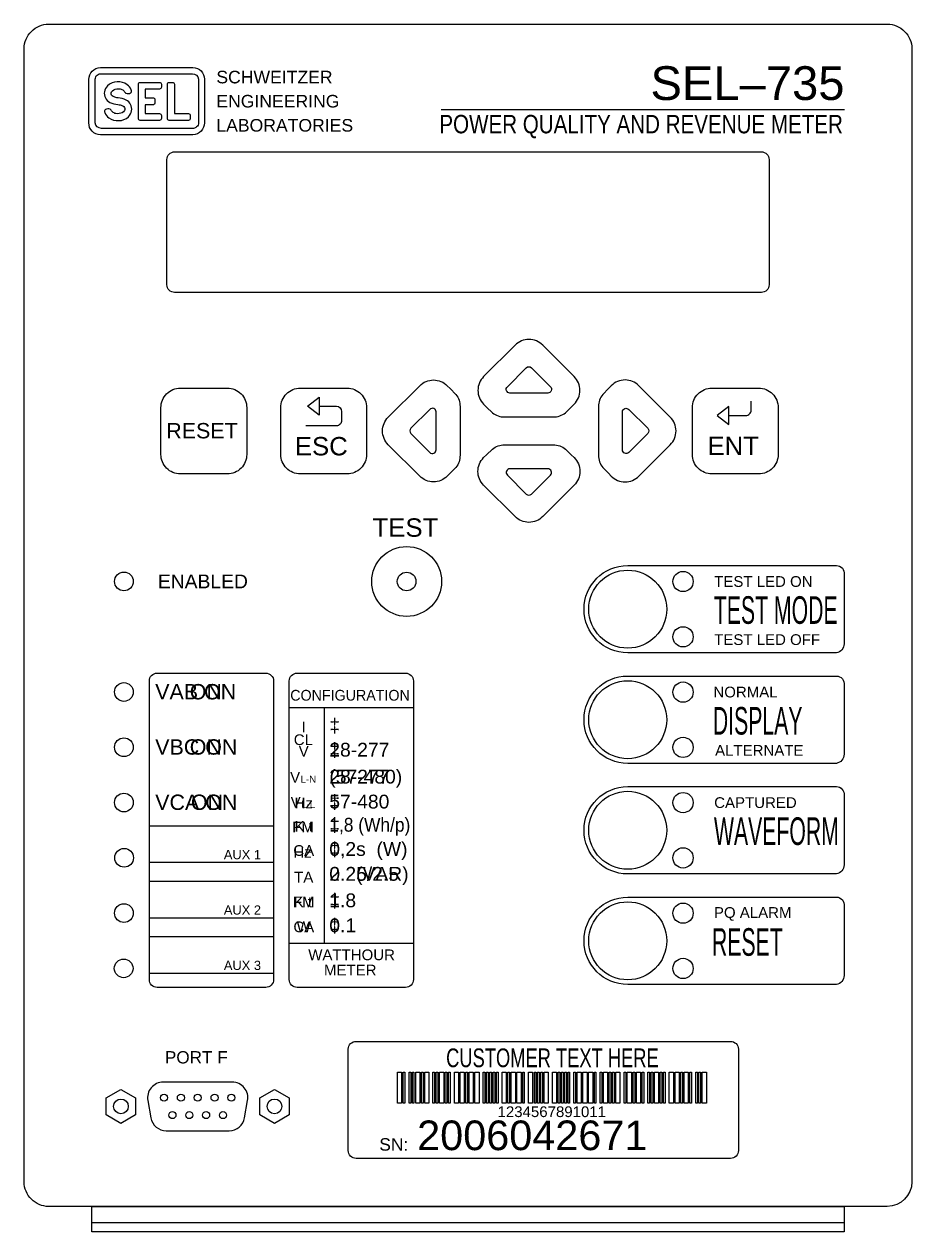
# Model space of a CAD drawing. Extents: x 1 to 23.5, y 0.5 to 17.
# Drawn here: x 0.99 to 6.68, y 1.47 to 9.21 of the extents above; entities that cross this region are included whole.
import ezdxf
from ezdxf.enums import TextEntityAlignment as Align

# ---------------------------------------------------------------- set-up
doc = ezdxf.new("R2010")
doc.units = 0
doc.header["$MEASUREMENT"] = 0
for name, color, linetype in [('1_1__9__FORM_9', 7, 'CONTINUOUS'), ('1_2__5__FORM_5', 7, 'CONTINUOUS'), ('1_3__6__FORM_36', 7, 'CONTINUOUS'), ('5_1__0__ANSI', 7, 'CONTINUOUS'), ('5_2__1__IEC', 7, 'CONTINUOUS'), ('5_3__2__AUS_NMI', 7, 'CONTINUOUS'), ('6_0______DWG_', 7, 'CONTINUOUS')]:
    doc.layers.add(name, color=color, linetype=linetype)
doc.styles.add('ARIAL', font='arial.ttf')

msp = doc.modelspace()

# ---------------------------------------------------------------- linework, layer by layer
at = {"layer": '5_1__0__ANSI'}
for points in [[(2.6891, 4.8294), (3.4854, 4.8294)], [(2.9126, 4.8294), (2.9126, 3.3186)], [(2.6891, 3.3186), (3.4854, 3.3186)]]:
    msp.add_lwpolyline(points, dxfattribs=at)
at = {"layer": '5_2__1__IEC'}
for points in [[(2.6891, 4.8294), (3.4854, 4.8294)], [(2.9126, 4.8294), (2.9126, 3.3186)], [(2.6891, 3.3186), (3.4854, 3.3186)]]:
    msp.add_lwpolyline(points, dxfattribs=at)
at = {"layer": '5_3__2__AUS_NMI'}
for points in [[(2.688, 4.8294), (3.4844, 4.8294)], [(2.9126, 4.8294), (2.9126, 3.3233)], [(2.6891, 3.3186), (3.4854, 3.3186)]]:
    msp.add_lwpolyline(points, dxfattribs=at)
at = {"layer": '6_0______DWG_'}
for points in [[(1.148, 1.6313, -0.414214), (0.9905, 1.7888), (0.9905, 9.0526, -0.414214), (1.148, 9.21), (6.522, 9.21, -0.414214), (6.6795, 9.0526), (6.6795, 1.7888, -0.414213), (6.522, 1.6313)], [(1.4794, 8.9322), (2.0717, 8.9322, -0.41811), (2.1462, 8.8566), (2.1462, 8.5781, -0.404471), (2.0717, 8.5011), (1.4794, 8.5011, -0.41811), (1.4049, 8.5766), (1.4049, 8.8551, -0.404471)], [(1.4853, 8.8926), (2.0685, 8.8926, -0.378768), (2.1077, 8.858), (2.1077, 8.5777, -0.441125), (2.0685, 8.542), (1.4853, 8.542, -0.378768), (1.4462, 8.5766), (1.4462, 8.8569, -0.441125)], [(1.5875, 8.8404, 0.192116), (1.5245, 8.8152, 0.12608), (1.5047, 8.7772, 0.336344), (1.5402, 8.7084, 0.087668), (1.5912, 8.6943, -0.022201), (1.6063, 8.6919, -0.039737), (1.6172, 8.6885, -0.23043), (1.6356, 8.6704, -0.182747), (1.6339, 8.6558, -0.221111), (1.5997, 8.637, -0.058363), (1.5787, 8.6366, -0.13415), (1.5564, 8.6477, 0.006668), (1.5441, 8.6625, 0.085557), (1.5416, 8.6646, 0.231613), (1.5116, 8.6623, 0.170757), (1.5059, 8.6547, 0.118457), (1.5074, 8.6427, 0.153081), (1.5329, 8.6102, 0.186266), (1.5962, 8.5915, 0.192116), (1.6592, 8.6167, 0.12608), (1.679, 8.6547, 0.336344), (1.6436, 8.7235, 0.087668), (1.5925, 8.7376, -0.022201), (1.5775, 8.74, -0.039737), (1.5666, 8.7434, -0.23043), (1.5482, 8.7616, -0.182747), (1.5498, 8.7761, -0.221111), (1.584, 8.7949, -0.058363), (1.6051, 8.7953, -0.13415), (1.6274, 8.7842, 0.006668), (1.6397, 8.7694, 0.085557), (1.6421, 8.7674, 0.231613), (1.6721, 8.7696, 0.170757), (1.6778, 8.7772, 0.118457), (1.6764, 8.7892, 0.153081), (1.6508, 8.8217, 0.186266)], [(1.7348, 8.8369), (1.8585, 8.8369, -0.424366), (1.8697, 8.8253), (1.8697, 8.8051, -0.404134), (1.8585, 8.7935), (1.7654, 8.7935), (1.7654, 8.7368), (1.8199, 8.7368, -0.477137), (1.8279, 8.7268), (1.8279, 8.7035, -0.353971), (1.8199, 8.6936), (1.7654, 8.6936), (1.7654, 8.6368), (1.8585, 8.6368, -0.424366), (1.8697, 8.6252), (1.8697, 8.6051, -0.404134), (1.8585, 8.5935), (1.7348, 8.5935, -0.432614), (1.723, 8.6059), (1.723, 8.8244, -0.396049)], [(1.9201, 8.8369), (1.9414, 8.8369, -0.432614), (1.9531, 8.8244), (1.9531, 8.6368), (2.0439, 8.6368, -0.424366), (2.0551, 8.6252), (2.0551, 8.6051, -0.404134), (2.0439, 8.5935), (1.9201, 8.5935, -0.432614), (1.9084, 8.6059), (1.9084, 8.8244, -0.396049)], [(1.955, 8.3921), (5.715, 8.3921, -0.414214), (5.7649, 8.3421), (5.7649, 7.54, -0.414214), (5.715, 7.49), (1.955, 7.49, -0.414214), (1.9051, 7.54), (1.9051, 8.3421, -0.414214)], [(4.3811, 6.6923, 0.176539), (4.4593, 6.7192), (4.4962, 6.755), (4.5152, 6.774, 0.414214), (4.5152, 6.9508), (4.3137, 7.1523, 0.414214), (4.1369, 7.1523), (3.9354, 6.9508, 0.414214), (3.9354, 6.774), (3.9544, 6.755), (3.9913, 6.7192, 0.176539), (4.0695, 6.6923)], [(4.2421, 7.0076), (4.3635, 6.8862, -0.66386), (4.3467, 6.8456), (4.1039, 6.8456, -0.66386), (4.0871, 6.8862), (4.2085, 7.0076, -0.408376)], [(3.784, 6.4468, -0.176539), (3.757, 6.3686), (3.7213, 6.3317), (3.7023, 6.3127, -0.414214), (3.5255, 6.3127), (3.324, 6.5142, -0.414214), (3.324, 6.691), (3.5255, 6.8926, -0.414214), (3.7023, 6.8926), (3.7213, 6.8735), (3.757, 6.8367, -0.176539), (3.784, 6.7584)], [(4.6717, 6.4468, 0.176539), (4.6986, 6.3686), (4.7344, 6.3317), (4.7534, 6.3127, 0.414214), (4.9302, 6.3127), (5.1317, 6.5142, 0.414214), (5.1317, 6.691), (4.9302, 6.8925, 0.414214), (4.7534, 6.8925), (4.7344, 6.8735), (4.6986, 6.8366, 0.176539), (4.6717, 6.7584)], [(1.9921, 6.8768), (2.2921, 6.8768, -0.414214), (2.4171, 6.7518), (2.4171, 6.4518, -0.414214), (2.2921, 6.3268), (1.9921, 6.3268, -0.414214), (1.8671, 6.4518), (1.8671, 6.7518, -0.414214)], [(2.76, 6.8768), (3.06, 6.8768, -0.414214), (3.185, 6.7518), (3.185, 6.4518, -0.414214), (3.06, 6.3268), (2.76, 6.3268, -0.414214), (2.635, 6.4518), (2.635, 6.7518, -0.414214)], [(5.3978, 6.8768), (5.6978, 6.8768, -0.414214), (5.8228, 6.7518), (5.8228, 6.4518, -0.414214), (5.6978, 6.3268), (5.3978, 6.3268, -0.414214), (5.2728, 6.4518), (5.2728, 6.7518, -0.414214)], [(3.4686, 6.5858), (3.59, 6.4644, 0.66386), (3.6306, 6.4812), (3.6306, 6.724, 0.66386), (3.59, 6.7409), (3.4686, 6.6195, 0.408376)], [(4.9871, 6.5858), (4.8657, 6.4644, -0.66386), (4.825, 6.4812), (4.825, 6.724, -0.66386), (4.8657, 6.7409), (4.9871, 6.6195, -0.408376)], [(4.3811, 6.513, -0.176539), (4.4593, 6.4861), (4.4962, 6.4503), (4.5152, 6.4313, -0.414214), (4.5152, 6.2545), (4.3137, 6.053, -0.414214), (4.1369, 6.053), (3.9354, 6.2545, -0.414214), (3.9354, 6.4313), (3.9544, 6.4503), (3.9913, 6.4861, -0.176539), (4.0695, 6.513)], [(4.2421, 6.1976), (4.3635, 6.3191, 0.66386), (4.3467, 6.3597), (4.1039, 6.3597, 0.66386), (4.0871, 6.3191), (4.2085, 6.1976, 0.408376)], [(4.8586, 5.74), (6.1956, 5.74, -0.460086), (6.2456, 5.6816), (6.2456, 5.2383, -0.369778), (6.1956, 5.18), (4.8586, 5.18, -0.999996)], [(1.8428, 5.05), (2.5391, 5.05, -0.414214), (2.5891, 5), (2.5891, 3.0859, -0.414214), (2.5391, 3.0359), (1.8428, 3.0359, -0.414214), (1.7928, 3.0859), (1.7928, 5, -0.414214)], [(2.7391, 5.05), (3.4354, 5.05, -0.414214), (3.4854, 5), (3.4854, 3.0859, -0.414214), (3.4354, 3.0359), (2.7391, 3.0359, -0.414214), (2.6891, 3.0859), (2.6891, 5, -0.414214)], [(4.8586, 5.0314), (6.1956, 5.0314, -0.460086), (6.2456, 4.973), (6.2456, 4.5297, -0.369778), (6.1956, 4.4714), (4.8586, 4.4714, -0.999996)], [(4.8586, 4.3227), (6.1956, 4.3227, -0.460086), (6.2456, 4.2644), (6.2456, 3.8211, -0.369778), (6.1956, 3.7627), (4.8586, 3.7627, -0.999996)], [(4.8586, 3.6141), (6.1956, 3.6141, -0.460086), (6.2456, 3.5557), (6.2456, 3.1124, -0.369778), (6.1956, 3.0541), (4.8586, 3.0541, -0.999996)], [(3.1177, 2.6895), (5.5177, 2.6895, -0.414214), (5.5677, 2.6395), (5.5677, 1.9895, -0.414214), (5.5177, 1.9395), (3.1177, 1.9395, -0.414214), (3.0677, 1.9895), (3.0677, 2.6395, -0.414214)], [(1.8813, 2.4281), (1.8813, 2.4281, 0.466307), (1.7829, 2.3108), (1.8024, 2.1998, 0.36397), (1.9009, 2.1171), (2.3048, 2.1171), (2.3048, 2.1171, 0.36397), (2.4032, 2.1998), (2.4228, 2.3108, 0.466307), (2.3243, 2.4281)]]:
    msp.add_lwpolyline(points, format="xyb", close=True, dxfattribs=at)
for points in [[(6.2479, 8.6616), (3.6625, 8.6616)], [(1.7928, 4.0713), (2.5891, 4.0713)], [(2.5891, 3.8351), (1.7928, 3.8351)], [(1.7928, 3.7163), (2.5891, 3.7163)], [(2.5891, 3.4801), (1.7928, 3.4801)], [(1.7928, 3.3613), (2.5891, 3.3613)], [(2.5891, 3.1251), (1.7928, 3.1251)], [(1.4231, 1.5286), (6.2468, 1.5286)]]:
    msp.add_lwpolyline(points, dxfattribs=at)
for points in [[(2.8822, 6.8193), (2.8822, 6.7032), (2.8071, 6.7612)], [(5.5068, 6.7599), (5.4317, 6.7019), (5.5068, 6.6438)], [(3.3833, 2.4921), (3.4098, 2.4921), (3.4098, 2.2942), (3.3833, 2.2942)], [(3.4202, 2.4921), (3.4306, 2.4921), (3.4306, 2.2942), (3.4202, 2.2942)], [(3.4576, 2.4921), (3.468, 2.4921), (3.468, 2.2942), (3.4576, 2.2942)], [(3.4784, 2.4921), (3.4888, 2.4921), (3.4888, 2.2942), (3.4784, 2.2942)], [(3.4997, 2.4921), (3.5261, 2.4921), (3.5261, 2.2942), (3.4997, 2.2942)], [(3.5364, 2.4921), (3.5468, 2.4921), (3.5468, 2.2942), (3.5364, 2.2942)], [(3.5577, 2.4921), (3.5842, 2.4921), (3.5842, 2.2942), (3.5577, 2.2942)], [(3.6106, 2.4921), (3.621, 2.4921), (3.621, 2.2942), (3.6106, 2.2942)], [(3.6315, 2.4921), (3.6419, 2.4921), (3.6419, 2.2942), (3.6315, 2.2942)], [(3.6527, 2.4921), (3.6792, 2.4921), (3.6792, 2.2942), (3.6527, 2.2942)], [(3.6895, 2.4921), (3.6999, 2.4921), (3.6999, 2.2942), (3.6895, 2.2942)], [(3.7108, 2.4921), (3.7212, 2.4921), (3.7212, 2.2942), (3.7108, 2.2942)], [(3.7476, 2.4921), (3.7741, 2.4921), (3.7741, 2.2942), (3.7476, 2.2942)], [(3.7845, 2.4921), (3.811, 2.4921), (3.811, 2.2942), (3.7845, 2.2942)], [(3.8214, 2.4921), (3.8318, 2.4921), (3.8318, 2.2942), (3.8214, 2.2942)], [(3.8426, 2.4921), (3.869, 2.4921), (3.869, 2.2942), (3.8426, 2.2942)], [(3.8795, 2.4921), (3.9059, 2.4921), (3.9059, 2.2942), (3.8795, 2.2942)], [(3.9324, 2.4921), (3.9428, 2.4921), (3.9428, 2.2942), (3.9324, 2.2942)], [(3.9537, 2.4921), (3.9641, 2.4921), (3.9641, 2.2942), (3.9537, 2.2942)], [(3.9745, 2.4921), (3.9849, 2.4921), (3.9849, 2.2942), (3.9745, 2.2942)], [(3.9956, 2.4921), (4.0061, 2.4921), (4.0061, 2.2942), (3.9956, 2.2942)], [(4.0169, 2.4921), (4.0273, 2.4921), (4.0273, 2.2942), (4.0169, 2.2942)], [(4.0538, 2.4921), (4.0803, 2.4921), (4.0803, 2.2942), (4.0538, 2.2942)], [(4.0907, 2.4921), (4.1011, 2.4921), (4.1011, 2.2942), (4.0907, 2.2942)], [(4.112, 2.4921), (4.1384, 2.4921), (4.1384, 2.2942), (4.112, 2.2942)], [(4.1487, 2.4921), (4.1752, 2.4921), (4.1752, 2.2942), (4.1487, 2.2942)], [(4.1856, 2.4921), (4.196, 2.4921), (4.196, 2.2942), (4.1856, 2.2942)], [(4.2225, 2.4921), (4.249, 2.4921), (4.249, 2.2942), (4.2225, 2.2942)], [(4.2603, 2.4921), (4.2707, 2.4921), (4.2707, 2.2942), (4.2603, 2.2942)], [(4.2811, 2.4921), (4.2915, 2.4921), (4.2915, 2.2942), (4.2811, 2.2942)], [(4.3018, 2.4921), (4.3122, 2.4921), (4.3122, 2.2942), (4.3018, 2.2942)], [(4.3231, 2.4921), (4.3495, 2.4921), (4.3495, 2.2942), (4.3231, 2.2942)], [(4.3756, 2.4921), (4.4021, 2.4921), (4.4021, 2.2942), (4.3756, 2.2942)], [(4.4129, 2.4921), (4.4233, 2.4921), (4.4233, 2.2942), (4.4129, 2.2942)], [(4.4337, 2.4921), (4.4442, 2.4921), (4.4442, 2.2942), (4.4337, 2.2942)], [(4.4549, 2.4921), (4.4653, 2.4921), (4.4653, 2.2942), (4.4549, 2.2942)], [(4.4761, 2.4921), (4.4865, 2.4921), (4.4865, 2.2942), (4.4761, 2.2942)], [(4.513, 2.4921), (4.5234, 2.4921), (4.5234, 2.2942), (4.513, 2.2942)], [(4.5339, 2.4921), (4.5603, 2.4921), (4.5603, 2.2942), (4.5339, 2.2942)], [(4.5712, 2.4921), (4.5977, 2.4921), (4.5977, 2.2942), (4.5712, 2.2942)], [(4.6079, 2.4921), (4.6344, 2.4921), (4.6344, 2.2942), (4.6079, 2.2942)], [(4.6448, 2.4921), (4.6552, 2.4921), (4.6552, 2.2942), (4.6448, 2.2942)], [(4.6822, 2.4921), (4.6926, 2.4921), (4.6926, 2.2942), (4.6822, 2.2942)], [(4.703, 2.4921), (4.7295, 2.4921), (4.7295, 2.2942), (4.703, 2.2942)], [(4.7399, 2.4921), (4.7503, 2.4921), (4.7503, 2.2942), (4.7399, 2.2942)], [(4.761, 2.4921), (4.7714, 2.4921), (4.7714, 2.2942), (4.761, 2.2942)], [(4.7823, 2.4921), (4.8088, 2.4921), (4.8088, 2.2942), (4.7823, 2.2942)], [(4.8352, 2.4921), (4.8457, 2.4921), (4.8457, 2.2942), (4.8352, 2.2942)], [(4.8561, 2.4921), (4.8825, 2.4921), (4.8825, 2.2942), (4.8561, 2.2942)], [(4.893, 2.4921), (4.9034, 2.4921), (4.9034, 2.2942), (4.893, 2.2942)], [(4.9141, 2.4921), (4.9406, 2.4921), (4.9406, 2.2942), (4.9141, 2.2942)], [(4.951, 2.4921), (4.9614, 2.4921), (4.9614, 2.2942), (4.951, 2.2942)], [(4.9883, 2.4921), (4.9987, 2.4921), (4.9987, 2.2942), (4.9883, 2.2942)], [(5.0091, 2.4921), (5.0196, 2.4921), (5.0196, 2.2942), (5.0091, 2.2942)], [(5.0304, 2.4921), (5.0569, 2.4921), (5.0569, 2.2942), (5.0304, 2.2942)], [(5.0672, 2.4921), (5.0776, 2.4921), (5.0776, 2.2942), (5.0672, 2.2942)], [(5.0884, 2.4921), (5.0989, 2.4921), (5.0989, 2.2942), (5.0884, 2.2942)], [(5.1253, 2.4921), (5.1518, 2.4921), (5.1518, 2.2942), (5.1253, 2.2942)], [(5.1622, 2.4921), (5.1887, 2.4921), (5.1887, 2.2942), (5.1622, 2.2942)], [(5.1991, 2.4921), (5.2095, 2.4921), (5.2095, 2.2942), (5.1991, 2.2942)], [(5.2202, 2.4921), (5.2467, 2.4921), (5.2467, 2.2942), (5.2202, 2.2942)], [(5.2571, 2.4921), (5.2676, 2.4921), (5.2676, 2.2942), (5.2571, 2.2942)], [(5.2945, 2.4921), (5.3049, 2.4921), (5.3049, 2.2942), (5.2945, 2.2942)], [(5.3153, 2.4921), (5.3257, 2.4921), (5.3257, 2.2942), (5.3153, 2.2942)], [(5.3366, 2.4921), (5.363, 2.4921), (5.363, 2.2942), (5.3366, 2.2942)], [(1.6108, 2.3812), (1.7048, 2.3269), (1.7048, 2.2184), (1.6108, 2.1641), (1.5168, 2.2184), (1.5168, 2.3269)], [(2.5948, 2.3812), (2.6888, 2.3269), (2.6888, 2.2184), (2.5948, 2.1641), (2.5008, 2.2184), (2.5008, 2.3269)], [(1.4232, 1.6313), (6.2468, 1.6313), (6.2468, 1.4685), (1.4232, 1.4685)]]:
    msp.add_lwpolyline(points, close=True, dxfattribs=at)
for points in [[(2.8822, 6.7612), (2.9913, 6.7612, -0.414068), (3.0253, 6.7272), (3.0253, 6.6692, -0.414214), (2.9913, 6.6352), (2.7951, 6.6352)], [(5.5068, 6.7018), (5.6149, 6.7018, 0.414214), (5.6499, 6.7368), (5.6499, 6.7939)]]:
    msp.add_lwpolyline(points, format="xyb", dxfattribs=at)
for centre, radius in [((3.4419, 5.6374), 0.2238), ((1.6298, 5.6379), 0.06), ((3.4417, 5.6374), 0.0599), ((4.8586, 5.46), 0.25), ((5.213, 5.6372), 0.065), ((5.213, 5.2828), 0.065), ((1.6298, 4.9292), 0.06), ((4.8586, 4.7514), 0.25), ((5.213, 4.9285), 0.065), ((1.6298, 4.5749), 0.06), ((5.213, 4.5742), 0.065), ((1.6298, 4.2206), 0.06), ((4.8586, 4.0427), 0.25), ((5.213, 4.2199), 0.065), ((1.6314, 3.8663), 0.06), ((5.213, 3.8656), 0.065), ((1.6298, 3.5118), 0.06), ((4.8586, 3.3341), 0.25), ((5.213, 3.5112), 0.065), ((1.6283, 3.1575), 0.06), ((5.213, 3.1569), 0.065), ((1.8868, 2.3286), 0.0225), ((1.9948, 2.3286), 0.0225), ((2.1028, 2.3286), 0.0225), ((2.2108, 2.3286), 0.0225), ((2.3188, 2.3286), 0.0225), ((1.6108, 2.2726), 0.047), ((2.5948, 2.2726), 0.047), ((1.9408, 2.2166), 0.0225), ((2.0488, 2.2166), 0.0225), ((2.1568, 2.2166), 0.0225), ((2.2648, 2.2166), 0.0225)]:
    msp.add_circle(centre, radius, dxfattribs=at)

# ---------------------------------------------------------------- texts
at = {"layer": '1_1__9__FORM_9', "style": 'ARIAL'}
for s, p in [('VA ON', (1.8304, 4.8818)), ('VB ON', (1.8304, 4.5275)), ('VC ON', (1.8304, 4.1731))]:
    msp.add_text(s, height=0.09833, dxfattribs=at).set_placement(p)
at = {"layer": '1_2__5__FORM_5', "style": 'ARIAL'}
for s, p in [('VAB ON', (1.8304, 4.8818)), ('VBC ON', (1.8304, 4.5275)), ('VCA ON', (1.8304, 4.1731))]:
    msp.add_text(s, height=0.09833, dxfattribs=at).set_placement(p)
at = {"layer": '1_3__6__FORM_36', "style": 'ARIAL'}
for s, p in [('VA ON', (1.8304, 4.8818)), ('VB ON', (1.8304, 4.5275)), ('VC ON', (1.8304, 4.1731))]:
    msp.add_text(s, height=0.09833, dxfattribs=at).set_placement(p)
at = {"layer": '5_1__0__ANSI', "style": 'ARIAL', "width": 0.95}
msp.add_text('CONFIGURATION', height=0.068833, dxfattribs=at).set_placement((2.6959, 4.8737))
at = {"layer": '5_1__0__ANSI', "style": 'ARIAL'}
for s, height, p in [('‡', 0.0885, (2.9461, 4.6711)), ('CL', 0.06883, (2.7185, 4.5888)), ('‡', 0.0885, (2.9461, 4.5148)), ('V', 0.0688, (2.6949, 4.3478)), ('28-277', 0.0885, (2.9461, 4.3423)), ('L-N', 0.04425, (2.7625, 4.3478)), ('57-480', 0.0885, (2.9461, 4.1823)), ('V', 0.0688, (2.6986, 4.1877)), ('L-L', 0.04425, (2.7662, 4.1877)), ('‡', 0.0885, (2.9461, 4.0338)), ('FM', 0.06883, (2.7084, 4.0288)), ('‡', 0.0885, (2.9461, 3.8785)), ('Hz', 0.06883, (2.7157, 3.8677)), ('0.25/2.5', 0.0885, (2.9461, 3.7191)), ('TA', 0.06883, (2.7208, 3.7077)), ('1.8', 0.0885, (2.9461, 3.5492)), ('K t', 0.06883, (2.7181, 3.5489)), ('CA', 0.06883, (2.7159, 3.3889)), ('0.1', 0.0885, (2.9461, 3.3892)), ('WATTHOUR', 0.06883, (2.8114, 3.2098)), ('METER', 0.06883, (2.912, 3.1125))]:
    msp.add_text(s, height=height, dxfattribs=at).set_placement(p)
at = {"layer": '5_2__1__IEC', "style": 'ARIAL', "width": 0.95}
msp.add_text('CONFIGURATION', height=0.068833, dxfattribs=at).set_placement((2.6959, 4.8737))
at = {"layer": '5_2__1__IEC', "style": 'ARIAL'}
for s, height, p in [('‡', 0.0885, (2.9461, 4.6711)), ('CL', 0.06883, (2.7185, 4.5888)), ('‡', 0.0885, (2.9461, 4.5148)), ('V', 0.0688, (2.6949, 4.3478)), ('28-277', 0.0885, (2.9461, 4.3423)), ('L-N', 0.04425, (2.7625, 4.3478)), ('57-480', 0.0885, (2.9461, 4.1823)), ('V', 0.0688, (2.6986, 4.1877)), ('L-L', 0.04425, (2.7662, 4.1877)), ('‡', 0.0885, (2.9461, 4.0338)), ('FM', 0.06883, (2.7084, 4.0288)), ('‡', 0.0885, (2.9461, 3.8785)), ('Hz', 0.06883, (2.7157, 3.8677)), ('0.25/2.5', 0.0885, (2.9461, 3.7191)), ('TA', 0.06883, (2.7208, 3.7077)), ('1.8', 0.0885, (2.9461, 3.5492)), ('K t', 0.06883, (2.7181, 3.5489)), ('CA', 0.06883, (2.7159, 3.3889)), ('0.1', 0.0885, (2.9461, 3.3892)), ('WATTHOUR', 0.06883, (2.8114, 3.2098)), ('METER', 0.06883, (2.912, 3.1125))]:
    msp.add_text(s, height=height, dxfattribs=at).set_placement(p)
at = {"layer": '5_3__2__AUS_NMI', "style": 'ARIAL'}
for s, height, width, p in [('CONFIGURATION', 0.068833, 0.95, (2.6959, 4.8737)), ('1,8 (Wh/p)', 0.0885, 0.9, (2.9461, 4.0338))]:
    msp.add_text(s, height=height, dxfattribs=dict(at, width=width)).set_placement(p)
for s, height, p in [('I', 0.0688, (2.7823, 4.6711)), ('V', 0.0688, (2.7823, 4.5148)), ('Hz', 0.06883, (2.7823, 4.1823)), ('K t', 0.06883, (2.7823, 4.0338)), ('CA', 0.06883, (2.7823, 3.8785)), ('FM', 0.06883, (2.7823, 3.5492)), ('W', 0.0688, (2.7823, 3.3892))]:
    msp.add_text(s, height=height, dxfattribs=at).set_placement(p, align=Align.CENTER)
for s, height, p in [('‡', 0.0885, (2.9461, 4.6711)), ('28-277', 0.0885, (2.9461, 4.5148)), ('(57-480)', 0.0885, (2.9461, 4.3423)), ('‡', 0.0885, (2.9461, 4.1823)), ('0,2s  (W)', 0.0885, (2.9461, 3.8785)), ('2   (VAR)', 0.0885, (2.9461, 3.7191)), ('‡', 0.0885, (2.9461, 3.5492)), ('‡', 0.0885, (2.9461, 3.3892)), ('WATTHOUR', 0.06883, (2.8114, 3.2098)), ('METER', 0.06883, (2.912, 3.1125))]:
    msp.add_text(s, height=height, dxfattribs=at).set_placement(p)
at = {"layer": '6_0______DWG_', "style": 'ARIAL'}
for s, height, p in [('SCHWEITZER', 0.08067, (2.2222, 8.8305)), ('ENGINEERING', 0.08067, (2.2222, 8.6759)), ('LABORATORIES', 0.08067, (2.2222, 8.5212)), ('RESET', 0.09833, (1.9013, 6.5549)), ('ESC', 0.118, (2.7254, 6.4457)), ('ENT', 0.118, (5.3696, 6.4474)), ('TEST', 0.118, (3.2235, 5.9241)), ('ENABLED', 0.0885, (1.8475, 5.5937)), ('TEST LED ON', 0.068833, (5.4128, 5.6029)), ('TEST LED OFF', 0.068833, (5.4128, 5.2304)), ('NORMAL', 0.06883, (5.4077, 4.8943)), ('ALTERNATE', 0.06883, (5.4187, 4.5206)), ('CAPTURED', 0.06883, (5.4128, 4.1856)), ('AUX 1', 0.059, (2.2703, 3.8572)), ('AUX 2', 0.059, (2.2703, 3.5022)), ('PQ ALARM', 0.06883, (5.4112, 3.4811)), ('AUX 3', 0.059, (2.2703, 3.1472)), ('PORT F', 0.07867, (1.8924, 2.5481)), ('1234567891011', 0.068833, (4.0244, 2.2042)), ('2006042671', 0.19, (3.509, 1.9922)), ('SN:', 0.08, (3.2663, 1.9889))]:
    msp.add_text(s, height=height, dxfattribs=at).set_placement(p)
msp.add_text('SEL–735', height=0.21633, dxfattribs=at).set_placement((6.2479, 8.7239), align=Align.RIGHT)
at = {"layer": '6_0______DWG_', "style": 'ARIAL', "width": 0.8}
msp.add_text('POWER QUALITY AND REVENUE METER', height=0.118, dxfattribs=at).set_placement((6.2376, 8.5103), align=Align.RIGHT)
at = {"layer": '6_0______DWG_', "style": 'ARIAL'}
for s, height, width, p in [('TEST MODE', 0.177, 0.55, (5.4104, 5.366)), ('DISPLAY', 0.177, 0.55, (5.4043, 4.656)), ('WAVEFORM', 0.177, 0.55, (5.4111, 3.9485)), ('RESET', 0.177, 0.55, (5.3985, 3.2381)), ('CUSTOMER TEXT HERE', 0.12, 0.7, (3.6948, 2.5241))]:
    msp.add_text(s, height=height, dxfattribs=dict(at, width=width)).set_placement(p)

doc.saveas('drawing.dxf')
